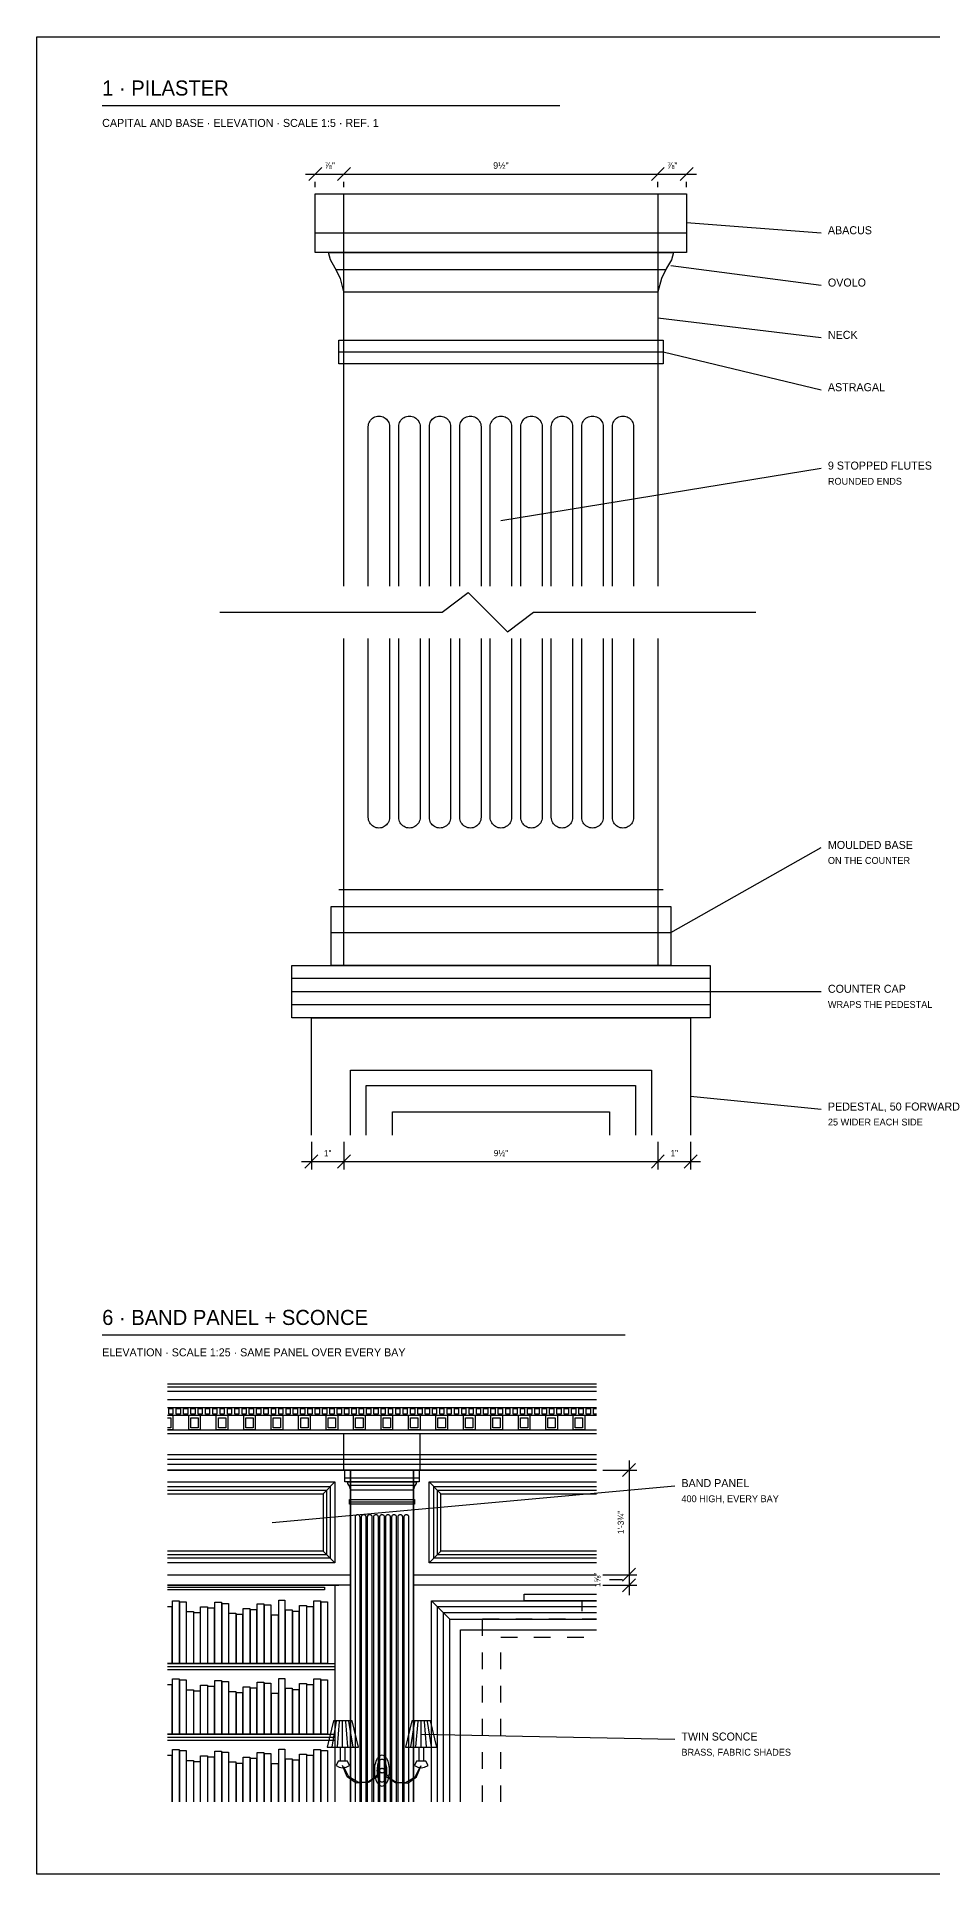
# Model space of a CAD drawing. Header units: inches. Extents: x 0.3 to 16.2, y 0.3 to 11.4.
# Drawn here: x 0.31 to 5.71, y 0.31 to 11.38 of the extents above; entities that cross this region are included whole.
import ezdxf
from ezdxf.enums import TextEntityAlignment as Align

# ---------------------------------------------------------------- set-up
doc = ezdxf.new("R2010")
doc.units = ezdxf.units.IN
doc.header["$LTSCALE"] = 0.009843
doc.header["$MEASUREMENT"] = 0
doc.linetypes.add('DASHED', pattern=[0.6, 0.5, -0.1])
for name, color, linetype in [('DIMENSIONS', 1, 'Continuous'), ('GEOMETRY', 7, 'Continuous'), ('TEXT', 7, 'Continuous')]:
    doc.layers.add(name, color=color, linetype=linetype)

msp = doc.modelspace()

# ---------------------------------------------------------------- linework, layer by layer
at = {"layer": 'DIMENSIONS'}
for p, q in [((1.933, 10.551), (4.287, 10.551)), ((1.953, 10.512), (2.031, 10.591)), ((2.126, 10.512), (2.205, 10.591)), ((4.016, 10.512), (4.094, 10.591)), ((4.189, 10.512), (4.268, 10.591)), ((1.992, 10.472), (1.992, 10.504)), ((2.165, 10.472), (2.165, 10.504)), ((4.055, 10.472), (4.055, 10.504)), ((4.228, 10.472), (4.228, 10.504)), ((1.969, 4.724), (1.969, 4.559)), ((2.165, 4.724), (2.165, 4.559)), ((4.055, 4.724), (4.055, 4.559)), ((4.252, 4.724), (4.252, 4.559)), ((1.909, 4.606), (4.311, 4.606)), ((1.929, 4.567), (2.008, 4.646)), ((2.126, 4.567), (2.205, 4.646)), ((4.016, 4.567), (4.094, 4.646)), ((4.213, 4.567), (4.291, 4.646)), ((3.843, 2.709), (3.921, 2.787)), ((3.882, 2.807), (3.882, 1.996)), ((3.724, 2.748), (3.929, 2.748)), ((3.724, 2.118), (3.929, 2.118)), ((3.843, 2.079), (3.921, 2.157)), ((3.724, 2.055), (3.929, 2.055)), ((3.843, 2.016), (3.921, 2.094))]:
    msp.add_line(p, q, dxfattribs=at)
at = {"layer": 'DIMENSIONS', "linetype": 'DASHED'}
msp.add_line((3.843, 2.087), (3.764, 2.087), dxfattribs=at)
at = {"layer": 'GEOMETRY'}
for p, q in [((0.709, 10.965), (3.465, 10.965)), ((4.228, 10.26), (5.039, 10.197)), ((4.134, 10), (5.039, 9.882)), ((4.055, 9.685), (5.039, 9.567)), ((4.087, 9.48), (5.039, 9.252)), ((3.11, 8.465), (5.039, 8.78)), ((4.134, 5.984), (5.039, 6.496)), ((4.37, 5.63), (5.039, 5.63)), ((4.252, 5), (5.039, 4.921)), ((0.709, 3.563), (3.858, 3.563)), ((1.732, 2.433), (4.157, 2.654)), ((2.63, 1.159), (4.157, 1.128))]:
    msp.add_line(p, q, dxfattribs=at)
for points in [[(0.315, 11.378), (16.22, 11.378), (16.22, 0.315), (0.315, 0.315), (0.315, 11.378)], [(1.992, 10.433), (4.228, 10.433)], [(4.228, 10.433), (4.228, 10.079), (1.992, 10.079), (1.992, 10.433)], [(2.165, 10.433), (4.055, 10.433)], [(2.165, 8.071), (2.165, 10.433)], [(4.055, 10.433), (4.055, 8.071)], [(1.992, 10.197), (4.228, 10.197)], [(2.165, 9.843), (2.144, 9.922), (2.112, 9.984), (2.083, 10.035), (2.071, 10.079), (4.15, 10.079), (4.137, 10.035), (4.108, 9.984), (4.077, 9.922), (4.055, 9.843)], [(2.118, 9.976), (4.102, 9.976)], [(2.165, 9.843), (4.055, 9.843)], [(2.134, 9.551), (4.087, 9.551), (4.087, 9.409), (2.134, 9.409), (2.134, 9.551)], [(2.134, 9.48), (4.087, 9.48)], [(2.311, 8.071), (2.311, 9.03), (2.312, 9.039), (2.313, 9.047), (2.316, 9.055), (2.32, 9.062), (2.324, 9.069), (2.33, 9.076), (2.336, 9.081), (2.343, 9.086), (2.351, 9.09), (2.359, 9.092), (2.367, 9.094), (2.375, 9.094)], [(2.375, 9.094), (2.375, 9.094)], [(2.375, 9.094), (2.384, 9.094), (2.392, 9.092), (2.4, 9.09), (2.407, 9.086), (2.414, 9.081), (2.421, 9.076), (2.426, 9.069), (2.431, 9.062), (2.435, 9.055), (2.437, 9.047), (2.439, 9.039), (2.44, 9.03), (2.44, 8.071)], [(2.495, 8.071), (2.495, 9.03), (2.495, 9.039), (2.497, 9.047), (2.5, 9.055), (2.503, 9.062), (2.508, 9.069), (2.514, 9.076), (2.52, 9.081), (2.527, 9.086), (2.534, 9.09), (2.542, 9.092), (2.551, 9.094), (2.559, 9.094)], [(2.559, 9.094), (2.559, 9.094), (2.567, 9.094), (2.576, 9.092), (2.584, 9.09), (2.591, 9.086), (2.598, 9.081), (2.604, 9.076), (2.61, 9.069), (2.615, 9.062), (2.618, 9.055), (2.621, 9.047), (2.623, 9.039), (2.623, 9.03), (2.623, 8.071)], [(2.679, 8.071), (2.679, 9.03), (2.679, 9.039), (2.681, 9.047), (2.683, 9.055), (2.687, 9.062), (2.692, 9.069), (2.697, 9.076), (2.704, 9.081), (2.711, 9.086), (2.718, 9.09), (2.726, 9.092), (2.734, 9.094), (2.743, 9.094)], [(2.743, 9.094), (2.743, 9.094), (2.751, 9.094), (2.759, 9.092), (2.767, 9.09), (2.775, 9.086), (2.782, 9.081), (2.788, 9.076), (2.794, 9.069), (2.798, 9.062), (2.802, 9.055), (2.805, 9.047), (2.807, 9.039), (2.807, 9.03), (2.807, 8.071)], [(2.862, 8.071), (2.862, 9.03), (2.863, 9.039), (2.864, 9.047), (2.867, 9.055), (2.871, 9.062), (2.876, 9.069), (2.881, 9.076), (2.887, 9.081), (2.894, 9.086), (2.902, 9.09), (2.91, 9.092), (2.918, 9.094), (2.926, 9.094)], [(2.926, 9.094), (2.926, 9.094), (2.935, 9.094), (2.943, 9.092), (2.951, 9.09), (2.959, 9.086), (2.966, 9.081), (2.972, 9.076), (2.977, 9.069), (2.982, 9.062), (2.986, 9.055), (2.989, 9.047), (2.99, 9.039), (2.991, 9.03), (2.991, 8.071)], [(3.046, 8.071), (3.046, 9.03), (3.046, 9.039), (3.048, 9.047), (3.051, 9.055), (3.055, 9.062), (3.059, 9.069), (3.065, 9.076), (3.071, 9.081), (3.078, 9.086), (3.086, 9.09), (3.094, 9.092), (3.102, 9.094), (3.11, 9.094)], [(3.11, 9.094), (3.11, 9.094), (3.119, 9.094), (3.127, 9.092), (3.135, 9.09), (3.142, 9.086), (3.149, 9.081), (3.156, 9.076), (3.161, 9.069), (3.166, 9.062), (3.17, 9.055), (3.172, 9.047), (3.174, 9.039), (3.174, 9.03), (3.174, 8.071)], [(3.23, 8.071), (3.23, 9.03), (3.23, 9.039), (3.232, 9.047), (3.235, 9.055), (3.238, 9.062), (3.243, 9.069), (3.249, 9.076), (3.255, 9.081), (3.262, 9.086), (3.269, 9.09), (3.277, 9.092), (3.286, 9.094), (3.294, 9.094)], [(3.294, 9.094), (3.294, 9.094), (3.302, 9.094), (3.311, 9.092), (3.319, 9.09), (3.326, 9.086), (3.333, 9.081), (3.339, 9.076), (3.345, 9.069), (3.35, 9.062), (3.353, 9.055), (3.356, 9.047), (3.358, 9.039), (3.358, 9.03), (3.358, 8.071)], [(3.413, 8.071), (3.413, 9.03), (3.414, 9.039), (3.416, 9.047), (3.418, 9.055), (3.422, 9.062), (3.427, 9.069), (3.432, 9.076), (3.439, 9.081), (3.446, 9.086), (3.453, 9.09), (3.461, 9.092), (3.469, 9.094), (3.478, 9.094)], [(3.478, 9.094), (3.478, 9.094), (3.486, 9.094), (3.494, 9.092), (3.502, 9.09), (3.51, 9.086), (3.517, 9.081), (3.523, 9.076), (3.529, 9.069), (3.533, 9.062), (3.537, 9.055), (3.54, 9.047), (3.541, 9.039), (3.542, 9.03), (3.542, 8.071)], [(3.597, 8.071), (3.597, 9.03), (3.598, 9.039), (3.599, 9.047), (3.602, 9.055), (3.606, 9.062), (3.61, 9.069), (3.616, 9.076), (3.622, 9.081), (3.629, 9.086), (3.637, 9.09), (3.645, 9.092), (3.653, 9.094), (3.661, 9.094)], [(3.661, 9.094), (3.661, 9.094), (3.67, 9.094), (3.678, 9.092), (3.686, 9.09), (3.694, 9.086), (3.701, 9.081), (3.707, 9.076), (3.712, 9.069), (3.717, 9.062), (3.721, 9.055), (3.723, 9.047), (3.725, 9.039), (3.726, 9.03), (3.726, 8.071)], [(3.781, 8.071), (3.781, 9.03), (3.781, 9.039), (3.783, 9.047), (3.786, 9.055), (3.789, 9.062), (3.794, 9.069), (3.8, 9.076), (3.806, 9.081), (3.813, 9.086), (3.821, 9.09), (3.829, 9.092), (3.837, 9.094), (3.845, 9.094)], [(3.845, 9.094), (3.845, 9.094), (3.854, 9.094), (3.862, 9.092), (3.87, 9.09), (3.877, 9.086), (3.884, 9.081), (3.891, 9.076), (3.896, 9.069), (3.901, 9.062), (3.905, 9.055), (3.907, 9.047), (3.909, 9.039), (3.909, 9.03), (3.909, 8.071)], [(1.417, 7.913), (2.756, 7.913), (2.913, 8.031), (3.15, 7.795), (3.307, 7.913), (4.646, 7.913)], [(4.055, 7.756), (4.055, 5.787), (2.165, 5.787), (2.165, 7.756)], [(2.375, 6.614), (2.367, 6.615), (2.359, 6.616), (2.351, 6.619), (2.343, 6.623), (2.336, 6.627), (2.33, 6.633), (2.324, 6.639), (2.32, 6.646), (2.316, 6.654), (2.313, 6.662), (2.312, 6.67), (2.311, 6.679), (2.311, 7.756)], [(2.44, 7.756), (2.44, 6.679), (2.439, 6.67), (2.437, 6.662), (2.435, 6.654), (2.431, 6.646), (2.426, 6.639), (2.421, 6.633), (2.414, 6.627), (2.407, 6.623), (2.4, 6.619), (2.392, 6.616), (2.384, 6.615), (2.375, 6.614)], [(2.623, 7.756), (2.623, 6.679), (2.623, 6.67), (2.621, 6.662), (2.618, 6.654), (2.615, 6.646), (2.61, 6.639), (2.604, 6.633), (2.598, 6.627), (2.591, 6.623), (2.584, 6.619), (2.576, 6.616), (2.567, 6.615), (2.559, 6.614), (2.559, 6.614), (2.551, 6.615), (2.542, 6.616), (2.534, 6.619), (2.527, 6.623), (2.52, 6.627), (2.514, 6.633), (2.508, 6.639), (2.503, 6.646), (2.5, 6.654), (2.497, 6.662), (2.495, 6.67), (2.495, 6.679), (2.495, 7.756)], [(2.807, 7.756), (2.807, 6.679), (2.807, 6.67), (2.805, 6.662), (2.802, 6.654), (2.798, 6.646), (2.794, 6.639), (2.788, 6.633), (2.782, 6.627), (2.775, 6.623), (2.767, 6.619), (2.759, 6.616), (2.751, 6.615), (2.743, 6.614), (2.743, 6.614), (2.734, 6.615), (2.726, 6.616), (2.718, 6.619), (2.711, 6.623), (2.704, 6.627), (2.697, 6.633), (2.692, 6.639), (2.687, 6.646), (2.683, 6.654), (2.681, 6.662), (2.679, 6.67), (2.679, 6.679), (2.679, 7.756)], [(2.991, 7.756), (2.991, 6.679), (2.99, 6.67), (2.989, 6.662), (2.986, 6.654), (2.982, 6.646), (2.977, 6.639), (2.972, 6.633), (2.966, 6.627), (2.959, 6.623), (2.951, 6.619), (2.943, 6.616), (2.935, 6.615), (2.926, 6.614), (2.926, 6.614), (2.918, 6.615), (2.91, 6.616), (2.902, 6.619), (2.894, 6.623), (2.887, 6.627), (2.881, 6.633), (2.876, 6.639), (2.871, 6.646), (2.867, 6.654), (2.864, 6.662), (2.863, 6.67), (2.862, 6.679), (2.862, 7.756)], [(3.174, 7.756), (3.174, 6.679), (3.174, 6.67), (3.172, 6.662), (3.17, 6.654), (3.166, 6.646), (3.161, 6.639), (3.156, 6.633), (3.149, 6.627), (3.142, 6.623), (3.135, 6.619), (3.127, 6.616), (3.119, 6.615), (3.11, 6.614), (3.11, 6.614), (3.102, 6.615), (3.094, 6.616), (3.086, 6.619), (3.078, 6.623), (3.071, 6.627), (3.065, 6.633), (3.059, 6.639), (3.055, 6.646), (3.051, 6.654), (3.048, 6.662), (3.046, 6.67), (3.046, 6.679), (3.046, 7.756)], [(3.358, 7.756), (3.358, 6.679), (3.358, 6.67), (3.356, 6.662), (3.353, 6.654), (3.35, 6.646), (3.345, 6.639), (3.339, 6.633), (3.333, 6.627), (3.326, 6.623), (3.319, 6.619), (3.311, 6.616), (3.302, 6.615), (3.294, 6.614), (3.294, 6.614), (3.286, 6.615), (3.277, 6.616), (3.269, 6.619), (3.262, 6.623), (3.255, 6.627), (3.249, 6.633), (3.243, 6.639), (3.238, 6.646), (3.235, 6.654), (3.232, 6.662), (3.23, 6.67), (3.23, 6.679), (3.23, 7.756)], [(3.542, 7.756), (3.542, 6.679), (3.541, 6.67), (3.54, 6.662), (3.537, 6.654), (3.533, 6.646), (3.529, 6.639), (3.523, 6.633), (3.517, 6.627), (3.51, 6.623), (3.502, 6.619), (3.494, 6.616), (3.486, 6.615), (3.478, 6.614), (3.478, 6.614), (3.469, 6.615), (3.461, 6.616), (3.453, 6.619), (3.446, 6.623), (3.439, 6.627), (3.432, 6.633), (3.427, 6.639), (3.422, 6.646), (3.418, 6.654), (3.416, 6.662), (3.414, 6.67), (3.413, 6.679), (3.413, 7.756)], [(3.726, 7.756), (3.726, 6.679), (3.725, 6.67), (3.723, 6.662), (3.721, 6.654), (3.717, 6.646), (3.712, 6.639), (3.707, 6.633), (3.701, 6.627), (3.694, 6.623), (3.686, 6.619), (3.678, 6.616), (3.67, 6.615), (3.661, 6.614), (3.661, 6.614), (3.653, 6.615), (3.645, 6.616), (3.637, 6.619), (3.629, 6.623), (3.622, 6.627), (3.616, 6.633), (3.61, 6.639), (3.606, 6.646), (3.602, 6.654), (3.599, 6.662), (3.598, 6.67), (3.597, 6.679), (3.597, 7.756)], [(3.909, 7.756), (3.909, 6.679), (3.909, 6.67), (3.907, 6.662), (3.905, 6.654), (3.901, 6.646), (3.896, 6.639), (3.891, 6.633), (3.884, 6.627), (3.877, 6.623), (3.87, 6.619), (3.862, 6.616), (3.854, 6.615), (3.845, 6.614), (3.845, 6.614), (3.837, 6.615), (3.829, 6.616), (3.821, 6.619), (3.813, 6.623), (3.806, 6.627), (3.8, 6.633), (3.794, 6.639), (3.789, 6.646), (3.786, 6.654), (3.783, 6.662), (3.781, 6.67), (3.781, 6.679), (3.781, 7.756)], [(2.375, 6.614), (2.375, 6.614)], [(2.134, 6.244), (4.087, 6.244)], [(2.087, 6.142), (4.134, 6.142), (4.134, 5.787), (2.087, 5.787), (2.087, 6.142)], [(2.087, 5.984), (4.134, 5.984)], [(1.85, 5.787), (4.37, 5.787), (4.37, 5.472), (1.85, 5.472), (1.85, 5.787)], [(1.85, 5.709), (4.37, 5.709)], [(1.85, 5.63), (4.37, 5.63)], [(1.85, 5.551), (4.37, 5.551)], [(1.969, 5.472), (4.252, 5.472), (4.252, 4.764)], [(1.969, 4.764), (1.969, 5.472)], [(2.205, 5.157), (4.016, 5.157), (4.016, 4.764)], [(2.205, 4.764), (2.205, 5.157)], [(2.299, 5.063), (3.921, 5.063), (3.921, 4.764)], [(2.299, 4.764), (2.299, 5.063)], [(2.457, 4.906), (3.764, 4.906), (3.764, 4.764)], [(2.457, 4.764), (2.457, 4.906)], [(1.102, 3.268), (3.685, 3.268)], [(1.102, 3.249), (3.685, 3.249)], [(1.102, 3.224), (3.685, 3.224)], [(1.102, 3.173), (3.685, 3.173)], [(1.102, 3.126), (3.685, 3.126)], [(1.11, 3.12), (1.135, 3.12), (1.135, 3.085), (1.11, 3.085), (1.11, 3.12)], [(1.154, 3.12), (1.18, 3.12), (1.18, 3.085), (1.154, 3.085), (1.154, 3.12)], [(1.198, 3.12), (1.224, 3.12), (1.224, 3.085), (1.198, 3.085), (1.198, 3.12)], [(1.243, 3.12), (1.268, 3.12), (1.268, 3.085), (1.243, 3.085), (1.243, 3.12)], [(1.287, 3.12), (1.312, 3.12), (1.312, 3.085), (1.287, 3.085), (1.287, 3.12)], [(1.331, 3.12), (1.356, 3.12), (1.356, 3.085), (1.331, 3.085), (1.331, 3.12)], [(1.375, 3.12), (1.4, 3.12), (1.4, 3.085), (1.375, 3.085), (1.375, 3.12)], [(1.419, 3.12), (1.444, 3.12), (1.444, 3.085), (1.419, 3.085), (1.419, 3.12)], [(1.463, 3.12), (1.488, 3.12), (1.488, 3.085), (1.463, 3.085), (1.463, 3.12)], [(1.507, 3.12), (1.532, 3.12), (1.532, 3.085), (1.507, 3.085), (1.507, 3.12)], [(1.551, 3.12), (1.576, 3.12), (1.576, 3.085), (1.551, 3.085), (1.551, 3.12)], [(1.595, 3.12), (1.62, 3.12), (1.62, 3.085), (1.595, 3.085), (1.595, 3.12)], [(1.639, 3.12), (1.665, 3.12), (1.665, 3.085), (1.639, 3.085), (1.639, 3.12)], [(1.683, 3.12), (1.709, 3.12), (1.709, 3.085), (1.683, 3.085), (1.683, 3.12)], [(1.728, 3.12), (1.753, 3.12), (1.753, 3.085), (1.728, 3.085), (1.728, 3.12)], [(1.772, 3.12), (1.797, 3.12), (1.797, 3.085), (1.772, 3.085), (1.772, 3.12)], [(1.816, 3.12), (1.841, 3.12), (1.841, 3.085), (1.816, 3.085), (1.816, 3.12)], [(1.86, 3.12), (1.885, 3.12), (1.885, 3.085), (1.86, 3.085), (1.86, 3.12)], [(1.904, 3.12), (1.929, 3.12), (1.929, 3.085), (1.904, 3.085), (1.904, 3.12)], [(1.948, 3.12), (1.973, 3.12), (1.973, 3.085), (1.948, 3.085), (1.948, 3.12)], [(1.992, 3.12), (2.017, 3.12), (2.017, 3.085), (1.992, 3.085), (1.992, 3.12)], [(2.036, 3.12), (2.061, 3.12), (2.061, 3.085), (2.036, 3.085), (2.036, 3.12)], [(2.08, 3.12), (2.106, 3.12), (2.106, 3.085), (2.08, 3.085), (2.08, 3.12)], [(2.124, 3.12), (2.15, 3.12), (2.15, 3.085), (2.124, 3.085), (2.124, 3.12)], [(2.169, 3.12), (2.194, 3.12), (2.194, 3.085), (2.169, 3.085), (2.169, 3.12)], [(2.213, 3.12), (2.238, 3.12), (2.238, 3.085), (2.213, 3.085), (2.213, 3.12)], [(2.257, 3.12), (2.282, 3.12), (2.282, 3.085), (2.257, 3.085), (2.257, 3.12)], [(2.301, 3.12), (2.326, 3.12), (2.326, 3.085), (2.301, 3.085), (2.301, 3.12)], [(2.345, 3.12), (2.37, 3.12), (2.37, 3.085), (2.345, 3.085), (2.345, 3.12)], [(2.389, 3.12), (2.414, 3.12), (2.414, 3.085), (2.389, 3.085), (2.389, 3.12)], [(2.433, 3.12), (2.458, 3.12), (2.458, 3.085), (2.433, 3.085), (2.433, 3.12)], [(2.477, 3.12), (2.502, 3.12), (2.502, 3.085), (2.477, 3.085), (2.477, 3.12)], [(2.521, 3.12), (2.546, 3.12), (2.546, 3.085), (2.521, 3.085), (2.521, 3.12)], [(2.565, 3.12), (2.591, 3.12), (2.591, 3.085), (2.565, 3.085), (2.565, 3.12)], [(2.609, 3.12), (2.635, 3.12), (2.635, 3.085), (2.609, 3.085), (2.609, 3.12)], [(2.654, 3.12), (2.679, 3.12), (2.679, 3.085), (2.654, 3.085), (2.654, 3.12)], [(2.698, 3.12), (2.723, 3.12), (2.723, 3.085), (2.698, 3.085), (2.698, 3.12)], [(2.742, 3.12), (2.767, 3.12), (2.767, 3.085), (2.742, 3.085), (2.742, 3.12)], [(2.786, 3.12), (2.811, 3.12), (2.811, 3.085), (2.786, 3.085), (2.786, 3.12)], [(2.83, 3.12), (2.855, 3.12), (2.855, 3.085), (2.83, 3.085), (2.83, 3.12)], [(2.874, 3.12), (2.899, 3.12), (2.899, 3.085), (2.874, 3.085), (2.874, 3.12)], [(2.918, 3.12), (2.943, 3.12), (2.943, 3.085), (2.918, 3.085), (2.918, 3.12)], [(2.962, 3.12), (2.987, 3.12), (2.987, 3.085), (2.962, 3.085), (2.962, 3.12)], [(3.006, 3.12), (3.031, 3.12), (3.031, 3.085), (3.006, 3.085), (3.006, 3.12)], [(3.05, 3.12), (3.076, 3.12), (3.076, 3.085), (3.05, 3.085), (3.05, 3.12)], [(3.094, 3.12), (3.12, 3.12), (3.12, 3.085), (3.094, 3.085), (3.094, 3.12)], [(3.139, 3.12), (3.164, 3.12), (3.164, 3.085), (3.139, 3.085), (3.139, 3.12)], [(3.183, 3.12), (3.208, 3.12), (3.208, 3.085), (3.183, 3.085), (3.183, 3.12)], [(3.227, 3.12), (3.252, 3.12), (3.252, 3.085), (3.227, 3.085), (3.227, 3.12)], [(3.271, 3.12), (3.296, 3.12), (3.296, 3.085), (3.271, 3.085), (3.271, 3.12)], [(3.315, 3.12), (3.34, 3.12), (3.34, 3.085), (3.315, 3.085), (3.315, 3.12)], [(3.359, 3.12), (3.384, 3.12), (3.384, 3.085), (3.359, 3.085), (3.359, 3.12)], [(3.403, 3.12), (3.428, 3.12), (3.428, 3.085), (3.403, 3.085), (3.403, 3.12)], [(3.447, 3.12), (3.472, 3.12), (3.472, 3.085), (3.447, 3.085), (3.447, 3.12)], [(3.491, 3.12), (3.517, 3.12), (3.517, 3.085), (3.491, 3.085), (3.491, 3.12)], [(3.535, 3.12), (3.561, 3.12), (3.561, 3.085), (3.535, 3.085), (3.535, 3.12)], [(3.58, 3.12), (3.605, 3.12), (3.605, 3.085), (3.58, 3.085), (3.58, 3.12)], [(3.624, 3.12), (3.649, 3.12), (3.649, 3.085), (3.624, 3.085), (3.624, 3.12)], [(3.668, 3.12), (3.685, 3.12)], [(3.685, 3.085), (3.668, 3.085), (3.668, 3.12)], [(1.102, 3.079), (3.685, 3.079)], [(1.102, 3.079), (1.135, 3.079), (1.135, 2.991), (1.102, 2.991)], [(1.102, 3.063), (1.122, 3.063), (1.122, 3.003), (1.102, 3.003)], [(1.102, 2.991), (3.685, 2.991)], [(1.231, 3.079), (1.3, 3.079), (1.3, 2.991), (1.231, 2.991), (1.231, 3.079)], [(1.243, 3.063), (1.287, 3.063), (1.287, 3.003), (1.243, 3.003), (1.243, 3.063)], [(1.396, 3.079), (1.465, 3.079), (1.465, 2.991), (1.396, 2.991), (1.396, 3.079)], [(1.409, 3.063), (1.453, 3.063), (1.453, 3.003), (1.409, 3.003), (1.409, 3.063)], [(1.561, 3.079), (1.631, 3.079), (1.631, 2.991), (1.561, 2.991), (1.561, 3.079)], [(1.574, 3.063), (1.618, 3.063), (1.618, 3.003), (1.574, 3.003), (1.574, 3.063)], [(1.727, 3.079), (1.796, 3.079), (1.796, 2.991), (1.727, 2.991), (1.727, 3.079)], [(1.739, 3.063), (1.783, 3.063), (1.783, 3.003), (1.739, 3.003), (1.739, 3.063)], [(1.892, 3.079), (1.961, 3.079), (1.961, 2.991), (1.892, 2.991), (1.892, 3.079)], [(1.905, 3.063), (1.949, 3.063), (1.949, 3.003), (1.905, 3.003), (1.905, 3.063)], [(2.057, 3.079), (2.127, 3.079), (2.127, 2.991), (2.057, 2.991), (2.057, 3.079)], [(2.07, 3.063), (2.114, 3.063), (2.114, 3.003), (2.07, 3.003), (2.07, 3.063)], [(2.223, 3.079), (2.292, 3.079), (2.292, 2.991), (2.223, 2.991), (2.223, 3.079)], [(2.235, 3.063), (2.28, 3.063), (2.28, 3.003), (2.235, 3.003), (2.235, 3.063)], [(2.388, 3.079), (2.457, 3.079), (2.457, 2.991), (2.388, 2.991), (2.388, 3.079)], [(2.401, 3.063), (2.445, 3.063), (2.445, 3.003), (2.401, 3.003), (2.401, 3.063)], [(2.554, 3.079), (2.623, 3.079), (2.623, 2.991), (2.554, 2.991), (2.554, 3.079)], [(2.566, 3.063), (2.61, 3.063), (2.61, 3.003), (2.566, 3.003), (2.566, 3.063)], [(2.719, 3.079), (2.788, 3.079), (2.788, 2.991), (2.719, 2.991), (2.719, 3.079)], [(2.731, 3.063), (2.776, 3.063), (2.776, 3.003), (2.731, 3.003), (2.731, 3.063)], [(2.884, 3.079), (2.954, 3.079), (2.954, 2.991), (2.884, 2.991), (2.884, 3.079)], [(2.897, 3.063), (2.941, 3.063), (2.941, 3.003), (2.897, 3.003), (2.897, 3.063)], [(3.05, 3.079), (3.119, 3.079), (3.119, 2.991), (3.05, 2.991), (3.05, 3.079)], [(3.062, 3.063), (3.106, 3.063), (3.106, 3.003), (3.062, 3.003), (3.062, 3.063)], [(3.215, 3.079), (3.284, 3.079), (3.284, 2.991), (3.215, 2.991), (3.215, 3.079)], [(3.228, 3.063), (3.272, 3.063), (3.272, 3.003), (3.228, 3.003), (3.228, 3.063)], [(3.38, 3.079), (3.45, 3.079), (3.45, 2.991), (3.38, 2.991), (3.38, 3.079)], [(3.393, 3.063), (3.437, 3.063), (3.437, 3.003), (3.393, 3.003), (3.393, 3.063)], [(3.546, 3.079), (3.615, 3.079), (3.615, 2.991), (3.546, 2.991), (3.546, 3.079)], [(3.558, 3.063), (3.602, 3.063), (3.602, 3.003), (3.558, 3.003), (3.558, 3.063)], [(1.102, 2.969), (3.685, 2.969)], [(2.164, 2.748), (2.164, 2.969)], [(2.624, 2.748), (2.624, 2.969)], [(1.102, 2.843), (3.685, 2.843)], [(1.102, 2.814), (3.685, 2.814)], [(1.102, 2.783), (3.685, 2.783)], [(1.102, 2.748), (2.205, 2.748), (2.205, 0.75)], [(3.685, 2.748), (1.102, 2.748)], [(1.102, 2.677), (2.11, 2.677), (2.11, 2.189), (1.102, 2.189)], [(2.11, 2.677), (2.039, 2.606)], [(2.17, 2.748), (2.617, 2.748), (2.617, 2.677), (2.17, 2.677), (2.17, 2.748)], [(2.17, 2.701), (2.617, 2.701)], [(2.205, 2.63), (2.2, 2.646), (2.194, 2.658), (2.188, 2.668), (2.186, 2.677), (2.602, 2.677), (2.599, 2.668), (2.593, 2.658), (2.587, 2.646), (2.583, 2.63)], [(2.195, 2.657), (2.592, 2.657)], [(2.205, 2.748), (2.583, 2.748), (2.583, 0.75)], [(2.205, 0.75), (2.205, 2.748)], [(2.583, 2.748), (3.685, 2.748)], [(2.583, 0.75), (2.583, 2.748)], [(2.677, 2.677), (3.685, 2.677)], [(3.685, 2.189), (2.677, 2.189), (2.677, 2.677)], [(2.677, 2.677), (2.748, 2.606)], [(1.102, 2.649), (2.082, 2.649), (2.082, 2.217), (1.102, 2.217)], [(1.102, 2.627), (2.06, 2.627), (2.06, 2.239), (1.102, 2.239)], [(1.102, 2.606), (2.039, 2.606), (2.039, 2.26), (1.102, 2.26)], [(2.198, 2.572), (2.589, 2.572), (2.589, 2.543), (2.198, 2.543), (2.198, 2.572)], [(2.198, 2.557), (2.589, 2.557)], [(2.205, 2.63), (2.583, 2.63)], [(2.706, 2.649), (3.685, 2.649)], [(3.685, 2.217), (2.706, 2.217), (2.706, 2.649)], [(2.728, 2.627), (3.685, 2.627)], [(3.685, 2.239), (2.728, 2.239), (2.728, 2.627)], [(2.748, 2.606), (3.685, 2.606)], [(3.685, 2.26), (2.748, 2.26), (2.748, 2.606)], [(2.234, 0.75), (2.234, 2.467), (2.234, 2.469), (2.234, 2.471), (2.235, 2.472), (2.236, 2.474), (2.237, 2.475), (2.238, 2.477), (2.239, 2.478), (2.24, 2.479), (2.242, 2.479), (2.243, 2.48), (2.245, 2.48), (2.247, 2.48)], [(2.247, 2.48), (2.248, 2.48), (2.25, 2.48), (2.252, 2.479), (2.253, 2.479), (2.255, 2.478), (2.256, 2.477), (2.257, 2.475), (2.258, 2.474), (2.259, 2.472), (2.259, 2.471), (2.259, 2.469), (2.26, 2.467), (2.26, 0.75)], [(2.271, 0.75), (2.271, 2.467), (2.271, 2.469), (2.271, 2.471), (2.272, 2.472), (2.272, 2.474), (2.273, 2.475), (2.274, 2.477), (2.276, 2.478), (2.277, 2.479), (2.279, 2.479), (2.28, 2.48), (2.282, 2.48), (2.283, 2.48)], [(2.283, 2.48), (2.285, 2.48), (2.287, 2.48), (2.288, 2.479), (2.29, 2.479), (2.291, 2.478), (2.293, 2.477), (2.294, 2.475), (2.295, 2.474), (2.295, 2.472), (2.296, 2.471), (2.296, 2.469), (2.296, 2.467), (2.296, 0.75)], [(2.307, 0.75), (2.307, 2.467), (2.307, 2.469), (2.308, 2.471), (2.308, 2.472), (2.309, 2.474), (2.31, 2.475), (2.311, 2.477), (2.312, 2.478), (2.314, 2.479), (2.315, 2.479), (2.317, 2.48), (2.319, 2.48), (2.32, 2.48)], [(2.32, 2.48), (2.322, 2.48), (2.324, 2.48), (2.325, 2.479), (2.327, 2.479), (2.328, 2.478), (2.329, 2.477), (2.33, 2.475), (2.331, 2.474), (2.332, 2.472), (2.333, 2.471), (2.333, 2.469), (2.333, 2.467), (2.333, 0.75)], [(2.344, 0.75), (2.344, 2.467), (2.344, 2.469), (2.345, 2.471), (2.345, 2.472), (2.346, 2.474), (2.347, 2.475), (2.348, 2.477), (2.349, 2.478), (2.351, 2.479), (2.352, 2.479), (2.354, 2.48), (2.355, 2.48), (2.357, 2.48)], [(2.357, 2.48), (2.359, 2.48), (2.36, 2.48), (2.362, 2.479), (2.363, 2.479), (2.365, 2.478), (2.366, 2.477), (2.367, 2.475), (2.368, 2.474), (2.369, 2.472), (2.369, 2.471), (2.37, 2.469), (2.37, 2.467), (2.37, 0.75)], [(2.381, 0.75), (2.381, 2.467), (2.381, 2.469), (2.381, 2.471), (2.382, 2.472), (2.383, 2.474), (2.383, 2.475), (2.385, 2.477), (2.386, 2.478), (2.387, 2.479), (2.389, 2.479), (2.39, 2.48), (2.392, 2.48), (2.394, 2.48)], [(2.394, 2.48), (2.395, 2.48), (2.397, 2.48), (2.399, 2.479), (2.4, 2.479), (2.402, 2.478), (2.403, 2.477), (2.404, 2.475), (2.405, 2.474), (2.406, 2.472), (2.406, 2.471), (2.406, 2.469), (2.407, 2.467), (2.407, 0.75)], [(2.418, 0.75), (2.418, 2.467), (2.418, 2.469), (2.418, 2.471), (2.419, 2.472), (2.419, 2.474), (2.42, 2.475), (2.421, 2.477), (2.423, 2.478), (2.424, 2.479), (2.426, 2.479), (2.427, 2.48), (2.429, 2.48), (2.43, 2.48)], [(2.43, 2.48), (2.432, 2.48), (2.434, 2.48), (2.435, 2.479), (2.437, 2.479), (2.438, 2.478), (2.44, 2.477), (2.441, 2.475), (2.442, 2.474), (2.442, 2.472), (2.443, 2.471), (2.443, 2.469), (2.443, 2.467), (2.443, 0.75)], [(2.454, 0.75), (2.454, 2.467), (2.454, 2.469), (2.455, 2.471), (2.455, 2.472), (2.456, 2.474), (2.457, 2.475), (2.458, 2.477), (2.459, 2.478), (2.461, 2.479), (2.462, 2.479), (2.464, 2.48), (2.466, 2.48), (2.467, 2.48)], [(2.467, 2.48), (2.469, 2.48), (2.471, 2.48), (2.472, 2.479), (2.474, 2.479), (2.475, 2.478), (2.476, 2.477), (2.477, 2.475), (2.478, 2.474), (2.479, 2.472), (2.48, 2.471), (2.48, 2.469), (2.48, 2.467), (2.48, 0.75)], [(2.491, 0.75), (2.491, 2.467), (2.491, 2.469), (2.492, 2.471), (2.492, 2.472), (2.493, 2.474), (2.494, 2.475), (2.495, 2.477), (2.496, 2.478), (2.498, 2.479), (2.499, 2.479), (2.501, 2.48), (2.502, 2.48), (2.504, 2.48)], [(2.504, 2.48), (2.506, 2.48), (2.507, 2.48), (2.509, 2.479), (2.51, 2.479), (2.512, 2.478), (2.513, 2.477), (2.514, 2.475), (2.515, 2.474), (2.516, 2.472), (2.516, 2.471), (2.517, 2.469), (2.517, 2.467), (2.517, 0.75)], [(2.528, 0.75), (2.528, 2.467), (2.528, 2.469), (2.528, 2.471), (2.529, 2.472), (2.53, 2.474), (2.53, 2.475), (2.532, 2.477), (2.533, 2.478), (2.534, 2.479), (2.536, 2.479), (2.537, 2.48), (2.539, 2.48), (2.541, 2.48)], [(2.541, 2.48), (2.542, 2.48), (2.544, 2.48), (2.546, 2.479), (2.547, 2.479), (2.549, 2.478), (2.55, 2.477), (2.551, 2.475), (2.552, 2.474), (2.553, 2.472), (2.553, 2.471), (2.553, 2.469), (2.554, 2.467), (2.554, 0.75)], [(2.11, 2.189), (2.039, 2.26)], [(2.677, 2.189), (2.748, 2.26)], [(1.102, 2.118), (2.205, 2.118), (2.205, 2.055), (1.102, 2.055)], [(2.583, 2.118), (3.685, 2.118)], [(3.685, 2.055), (2.583, 2.055), (2.583, 2.118)], [(1.102, 2.055), (2.11, 2.055), (2.11, 0.75)], [(1.102, 2.055), (2.134, 2.055)], [(1.102, 2.043), (2.047, 2.043), (2.047, 2.027), (1.102, 2.027)], [(3.251, 2.002), (3.685, 2.002)], [(3.685, 1.962), (3.251, 1.962), (3.251, 2.002)], [(1.102, 1.928), (1.129, 1.928), (1.129, 1.584), (1.102, 1.584)], [(1.132, 1.962), (1.173, 1.962), (1.173, 1.584), (1.132, 1.584), (1.132, 1.962)], [(1.176, 1.956), (1.214, 1.956), (1.214, 1.584), (1.176, 1.584), (1.176, 1.956)], [(1.217, 1.896), (1.258, 1.896), (1.258, 1.584), (1.217, 1.584), (1.217, 1.896)], [(1.261, 1.89), (1.299, 1.89), (1.299, 1.584), (1.261, 1.584), (1.261, 1.89)], [(1.302, 1.924), (1.343, 1.924), (1.343, 1.584), (1.302, 1.584), (1.302, 1.924)], [(1.346, 1.918), (1.384, 1.918), (1.384, 1.584), (1.346, 1.584), (1.346, 1.918)], [(1.387, 1.953), (1.428, 1.953), (1.428, 1.584), (1.387, 1.584), (1.387, 1.953)], [(1.431, 1.946), (1.469, 1.946), (1.469, 1.584), (1.431, 1.584), (1.431, 1.946)], [(1.472, 1.887), (1.513, 1.887), (1.513, 1.584), (1.472, 1.584), (1.472, 1.887)], [(1.557, 1.915), (1.598, 1.915), (1.598, 1.584), (1.557, 1.584), (1.557, 1.915)], [(1.602, 1.909), (1.639, 1.909), (1.639, 1.584), (1.602, 1.584), (1.602, 1.909)], [(1.643, 1.943), (1.683, 1.943), (1.683, 1.584), (1.643, 1.584), (1.643, 1.943)], [(1.687, 1.937), (1.724, 1.937), (1.724, 1.584), (1.687, 1.584), (1.687, 1.937)], [(1.772, 1.965), (1.809, 1.965), (1.809, 1.584), (1.772, 1.584), (1.772, 1.965)], [(1.813, 1.906), (1.854, 1.906), (1.854, 1.584), (1.813, 1.584), (1.813, 1.906)], [(1.857, 1.899), (1.894, 1.899), (1.894, 1.584), (1.857, 1.584), (1.857, 1.899)], [(1.898, 1.934), (1.939, 1.934), (1.939, 1.584), (1.898, 1.584), (1.898, 1.934)], [(1.942, 1.928), (1.98, 1.928), (1.98, 1.584), (1.942, 1.584), (1.942, 1.928)], [(1.983, 1.962), (2.024, 1.962), (2.024, 1.584), (1.983, 1.584), (1.983, 1.962)], [(2.027, 1.956), (2.065, 1.956), (2.065, 1.584), (2.027, 1.584), (2.027, 1.956)], [(2.693, 1.961), (3.685, 1.961)], [(2.693, 0.75), (2.693, 1.961)], [(2.693, 1.961), (2.803, 1.85)], [(2.728, 1.926), (3.685, 1.926)], [(2.728, 0.75), (2.728, 1.926)], [(2.764, 1.89), (3.685, 1.89)], [(2.764, 0.75), (2.764, 1.89)], [(3.598, 1.962), (3.598, 1.899)], [(1.517, 1.88), (1.554, 1.88), (1.554, 1.584), (1.517, 1.584), (1.517, 1.88)], [(1.728, 1.877), (1.769, 1.877), (1.769, 1.584), (1.728, 1.584), (1.728, 1.877)], [(2.803, 1.85), (3.685, 1.85)], [(2.803, 0.75), (2.803, 1.85)], [(2.866, 1.787), (3.685, 1.787)], [(2.866, 0.75), (2.866, 1.787)], [(1.102, 1.584), (2.11, 1.584), (2.11, 1.545), (1.102, 1.545)], [(1.102, 1.565), (2.11, 1.565)], [(1.102, 1.457), (1.129, 1.457), (1.129, 1.159), (1.102, 1.159)], [(1.132, 1.491), (1.173, 1.491), (1.173, 1.159), (1.132, 1.159), (1.132, 1.491)], [(1.176, 1.485), (1.214, 1.485), (1.214, 1.159), (1.176, 1.159), (1.176, 1.485)], [(1.302, 1.454), (1.343, 1.454), (1.343, 1.159), (1.302, 1.159), (1.302, 1.454)], [(1.346, 1.447), (1.384, 1.447), (1.384, 1.159), (1.346, 1.159), (1.346, 1.447)], [(1.387, 1.482), (1.428, 1.482), (1.428, 1.159), (1.387, 1.159), (1.387, 1.482)], [(1.431, 1.476), (1.469, 1.476), (1.469, 1.159), (1.431, 1.159), (1.431, 1.476)], [(1.557, 1.444), (1.598, 1.444), (1.598, 1.159), (1.557, 1.159), (1.557, 1.444)], [(1.643, 1.472), (1.683, 1.472), (1.683, 1.159), (1.643, 1.159), (1.643, 1.472)], [(1.687, 1.466), (1.724, 1.466), (1.724, 1.159), (1.687, 1.159), (1.687, 1.466)], [(1.772, 1.494), (1.809, 1.494), (1.809, 1.159), (1.772, 1.159), (1.772, 1.494)], [(1.898, 1.463), (1.939, 1.463), (1.939, 1.159), (1.898, 1.159), (1.898, 1.463)], [(1.942, 1.457), (1.98, 1.457), (1.98, 1.159), (1.942, 1.159), (1.942, 1.457)], [(1.983, 1.491), (2.024, 1.491), (2.024, 1.159), (1.983, 1.159), (1.983, 1.491)], [(2.027, 1.485), (2.065, 1.485), (2.065, 1.159), (2.027, 1.159), (2.027, 1.485)], [(1.217, 1.425), (1.258, 1.425), (1.258, 1.159), (1.217, 1.159), (1.217, 1.425)], [(1.261, 1.419), (1.299, 1.419), (1.299, 1.159), (1.261, 1.159), (1.261, 1.419)], [(1.472, 1.416), (1.513, 1.416), (1.513, 1.159), (1.472, 1.159), (1.472, 1.416)], [(1.517, 1.409), (1.554, 1.409), (1.554, 1.159), (1.517, 1.159), (1.517, 1.409)], [(1.602, 1.438), (1.639, 1.438), (1.639, 1.159), (1.602, 1.159), (1.602, 1.438)], [(1.728, 1.406), (1.769, 1.406), (1.769, 1.159), (1.728, 1.159), (1.728, 1.406)], [(1.813, 1.435), (1.854, 1.435), (1.854, 1.159), (1.813, 1.159), (1.813, 1.435)], [(1.857, 1.428), (1.894, 1.428), (1.894, 1.159), (1.857, 1.159), (1.857, 1.428)], [(2.063, 1.08), (2.252, 1.08), (2.214, 1.238), (2.101, 1.238), (2.063, 1.08)], [(2.094, 1.083), (2.12, 1.235)], [(2.126, 1.083), (2.139, 1.235)], [(2.157, 1.083), (2.157, 1.235)], [(2.189, 1.083), (2.176, 1.235)], [(2.22, 1.083), (2.195, 1.235)], [(2.535, 1.08), (2.724, 1.08), (2.687, 1.238), (2.573, 1.238), (2.535, 1.08)], [(2.567, 1.083), (2.592, 1.235)], [(2.598, 1.083), (2.611, 1.235)], [(2.63, 1.083), (2.63, 1.235)], [(2.661, 1.083), (2.649, 1.235)], [(2.693, 1.083), (2.668, 1.235)], [(1.102, 1.159), (2.11, 1.159), (2.11, 1.12), (1.102, 1.12)], [(1.102, 1.14), (2.11, 1.14)], [(1.102, 1.031), (1.129, 1.031), (1.129, 0.75)], [(1.132, 1.066), (1.173, 1.066), (1.173, 0.75)], [(1.132, 0.75), (1.132, 1.066)], [(1.176, 1.06), (1.214, 1.06), (1.214, 0.75)], [(1.176, 0.75), (1.176, 1.06)], [(1.217, 1), (1.258, 1), (1.258, 0.75)], [(1.217, 0.75), (1.217, 1)], [(1.302, 1.028), (1.343, 1.028), (1.343, 0.75)], [(1.302, 0.75), (1.302, 1.028)], [(1.346, 1.022), (1.384, 1.022), (1.384, 0.75)], [(1.346, 0.75), (1.346, 1.022)], [(1.387, 1.057), (1.428, 1.057), (1.428, 0.75)], [(1.387, 0.75), (1.387, 1.057)], [(1.431, 1.05), (1.469, 1.05), (1.469, 0.75)], [(1.431, 0.75), (1.431, 1.05)], [(1.557, 1.019), (1.598, 1.019), (1.598, 0.75)], [(1.557, 0.75), (1.557, 1.019)], [(1.602, 1.013), (1.639, 1.013), (1.639, 0.75)], [(1.602, 0.75), (1.602, 1.013)], [(1.643, 1.047), (1.683, 1.047), (1.683, 0.75)], [(1.643, 0.75), (1.643, 1.047)], [(1.687, 1.041), (1.724, 1.041), (1.724, 0.75)], [(1.687, 0.75), (1.687, 1.041)], [(1.772, 1.069), (1.809, 1.069), (1.809, 0.75)], [(1.772, 0.75), (1.772, 1.069)], [(1.813, 1.009), (1.854, 1.009), (1.854, 0.75)], [(1.813, 0.75), (1.813, 1.009)], [(1.857, 1.003), (1.894, 1.003), (1.894, 0.75)], [(1.857, 0.75), (1.857, 1.003)], [(1.898, 1.038), (1.939, 1.038), (1.939, 0.75)], [(1.898, 0.75), (1.898, 1.038)], [(1.942, 1.031), (1.98, 1.031), (1.98, 0.75)], [(1.942, 0.75), (1.942, 1.031)], [(1.983, 1.066), (2.024, 1.066), (2.024, 0.75)], [(1.983, 0.75), (1.983, 1.066)], [(2.027, 1.06), (2.065, 1.06), (2.065, 0.75)], [(2.027, 0.75), (2.027, 1.06)], [(2.145, 1.08), (2.17, 1.08), (2.17, 0.995), (2.145, 0.995), (2.145, 1.08)], [(2.438, 0.939), (2.437, 0.926), (2.436, 0.914), (2.434, 0.902), (2.432, 0.891), (2.429, 0.881), (2.425, 0.872), (2.421, 0.864), (2.416, 0.857), (2.411, 0.851), (2.405, 0.847), (2.399, 0.845), (2.394, 0.844), (2.388, 0.845), (2.382, 0.847), (2.377, 0.851), (2.372, 0.857), (2.367, 0.864), (2.363, 0.872), (2.359, 0.881), (2.356, 0.891), (2.353, 0.902), (2.351, 0.914), (2.35, 0.926), (2.35, 0.939), (2.35, 0.951), (2.351, 0.963), (2.353, 0.975), (2.356, 0.986), (2.359, 0.996), (2.363, 1.005), (2.367, 1.014), (2.372, 1.02), (2.377, 1.026), (2.382, 1.03), (2.388, 1.032), (2.394, 1.033), (2.399, 1.032), (2.405, 1.03), (2.411, 1.026), (2.416, 1.02), (2.421, 1.014), (2.425, 1.005), (2.429, 0.996), (2.432, 0.986), (2.434, 0.975), (2.436, 0.963), (2.437, 0.951), (2.438, 0.939)], [(2.422, 0.939), (2.422, 0.93), (2.421, 0.921), (2.42, 0.912), (2.418, 0.904), (2.416, 0.896), (2.414, 0.89), (2.411, 0.884), (2.408, 0.879), (2.405, 0.875), (2.401, 0.872), (2.397, 0.87), (2.394, 0.869), (2.39, 0.87), (2.386, 0.872), (2.383, 0.875), (2.38, 0.879), (2.376, 0.884), (2.374, 0.89), (2.371, 0.896), (2.369, 0.904), (2.368, 0.912), (2.366, 0.921), (2.366, 0.93), (2.365, 0.939), (2.366, 0.948), (2.366, 0.957), (2.368, 0.965), (2.369, 0.973), (2.371, 0.981), (2.374, 0.988), (2.376, 0.994), (2.38, 0.999), (2.383, 1.003), (2.386, 1.006), (2.39, 1.007), (2.394, 1.008), (2.397, 1.007), (2.401, 1.006), (2.405, 1.003), (2.408, 0.999), (2.411, 0.994), (2.414, 0.988), (2.416, 0.981), (2.418, 0.973), (2.42, 0.965), (2.421, 0.957), (2.422, 0.948), (2.422, 0.939)], [(2.617, 1.08), (2.643, 1.08), (2.643, 0.995), (2.617, 0.995), (2.617, 1.08)], [(1.261, 0.994), (1.299, 0.994), (1.299, 0.75)], [(1.261, 0.75), (1.261, 0.994)], [(1.472, 0.991), (1.513, 0.991), (1.513, 0.75)], [(1.472, 0.75), (1.472, 0.991)], [(1.517, 0.984), (1.554, 0.984), (1.554, 0.75)], [(1.517, 0.75), (1.517, 0.984)], [(1.728, 0.981), (1.769, 0.981), (1.769, 0.75)], [(1.728, 0.75), (1.728, 0.981)], [(2.117, 0.97), (2.137, 0.959), (2.157, 0.956), (2.178, 0.959), (2.198, 0.97), (2.186, 0.995), (2.129, 0.995), (2.117, 0.97)], [(2.375, 0.923), (2.34, 0.889), (2.305, 0.868), (2.238, 0.864), (2.185, 0.901), (2.157, 0.97)], [(2.375, 0.907), (2.313, 0.868), (2.248, 0.869), (2.194, 0.902), (2.164, 0.961)], [(2.408, 0.939), (2.408, 0.937), (2.407, 0.935), (2.407, 0.933), (2.406, 0.931), (2.405, 0.93), (2.404, 0.929), (2.402, 0.927), (2.401, 0.926), (2.399, 0.925), (2.397, 0.925), (2.396, 0.925), (2.394, 0.924), (2.392, 0.925), (2.39, 0.925), (2.388, 0.925), (2.387, 0.926), (2.385, 0.927), (2.384, 0.929), (2.382, 0.93), (2.381, 0.931), (2.381, 0.933), (2.38, 0.935), (2.38, 0.937), (2.38, 0.939), (2.38, 0.94), (2.38, 0.942), (2.381, 0.944), (2.381, 0.946), (2.382, 0.947), (2.384, 0.949), (2.385, 0.95), (2.387, 0.951), (2.388, 0.952), (2.39, 0.952), (2.392, 0.953), (2.394, 0.953), (2.396, 0.953), (2.397, 0.952), (2.399, 0.952), (2.401, 0.951), (2.402, 0.95), (2.404, 0.949), (2.405, 0.947), (2.406, 0.946), (2.407, 0.944), (2.407, 0.942), (2.408, 0.94), (2.408, 0.939)], [(2.413, 0.923), (2.448, 0.889), (2.483, 0.868), (2.55, 0.864), (2.602, 0.901), (2.63, 0.97)], [(2.413, 0.907), (2.475, 0.868), (2.539, 0.869), (2.593, 0.902), (2.624, 0.961)], [(2.589, 0.97), (2.609, 0.959), (2.63, 0.956), (2.65, 0.959), (2.671, 0.97), (2.658, 0.995), (2.602, 0.995), (2.589, 0.97)]]:
    msp.add_lwpolyline(points, dxfattribs=at)
at = {"layer": 'GEOMETRY', "linetype": 'DASHED'}
for points in [[(2.999, 1.852), (3.685, 1.852)], [(2.999, 0.75), (2.999, 1.852)], [(3.109, 1.742), (3.685, 1.742)], [(3.109, 0.75), (3.109, 1.742)]]:
    msp.add_lwpolyline(points, dxfattribs=at)

# ---------------------------------------------------------------- texts
at = {"layer": 'TEXT'}
for s, height, p in [('1 · PILASTER', 0.09071, (0.709, 11.024)), ('CAPITAL AND BASE · ELEVATION · SCALE 1:5 · REF. 1', 0.04819, (0.709, 10.835)), ('ABACUS', 0.0482, (5.079, 10.189)), ('OVOLO', 0.0482, (5.079, 9.874)), ('NECK', 0.0482, (5.079, 9.559)), ('ASTRAGAL', 0.0482, (5.079, 9.244)), ('9 STOPPED FLUTES', 0.04819, (5.079, 8.772)), ('ROUNDED ENDS', 0.0411, (5.079, 8.681)), ('MOULDED BASE', 0.04819, (5.079, 6.488)), ('ON THE COUNTER', 0.0411, (5.079, 6.398)), ('COUNTER CAP', 0.04819, (5.079, 5.622)), ('WRAPS THE PEDESTAL', 0.0411, (5.079, 5.531)), ('PEDESTAL, 50 FORWARD', 0.04819, (5.079, 4.913)), ('25 WIDER EACH SIDE', 0.0411, (5.079, 4.823)), ('6 · BAND PANEL + SCONCE', 0.09071, (0.709, 3.622)), ('ELEVATION · SCALE 1:25 · SAME PANEL OVER EVERY BAY', 0.04819, (0.709, 3.433)), ('BAND PANEL', 0.0482, (4.197, 2.646)), ('400 HIGH, EVERY BAY', 0.0411, (4.197, 2.555)), ('TWIN SCONCE', 0.04819, (4.197, 1.12)), ('BRASS, FABRIC SHADES', 0.0411, (4.197, 1.029))]:
    msp.add_text(s, height=height, dxfattribs=at).set_placement(p)
for s, height, p in [('⅞"', 0.0397, (2.079, 10.583)), ('9½"', 0.0397, (3.11, 10.583)), ('⅞"', 0.0397, (4.142, 10.583)), ('1"', 0.0369, (2.067, 4.638)), ('9½"', 0.0369, (3.11, 4.638)), ('1"', 0.0369, (4.154, 4.638))]:
    msp.add_text(s, height=height, dxfattribs=at).set_placement(p, align=Align.CENTER)
for s, p in [('1\'-3¾"', (3.85, 2.433)), ('1⅝"', (3.709, 2.087))]:
    msp.add_text(s, height=0.0369, rotation=90, dxfattribs=at).set_placement(p, align=Align.CENTER)

doc.saveas('drawing.dxf')
